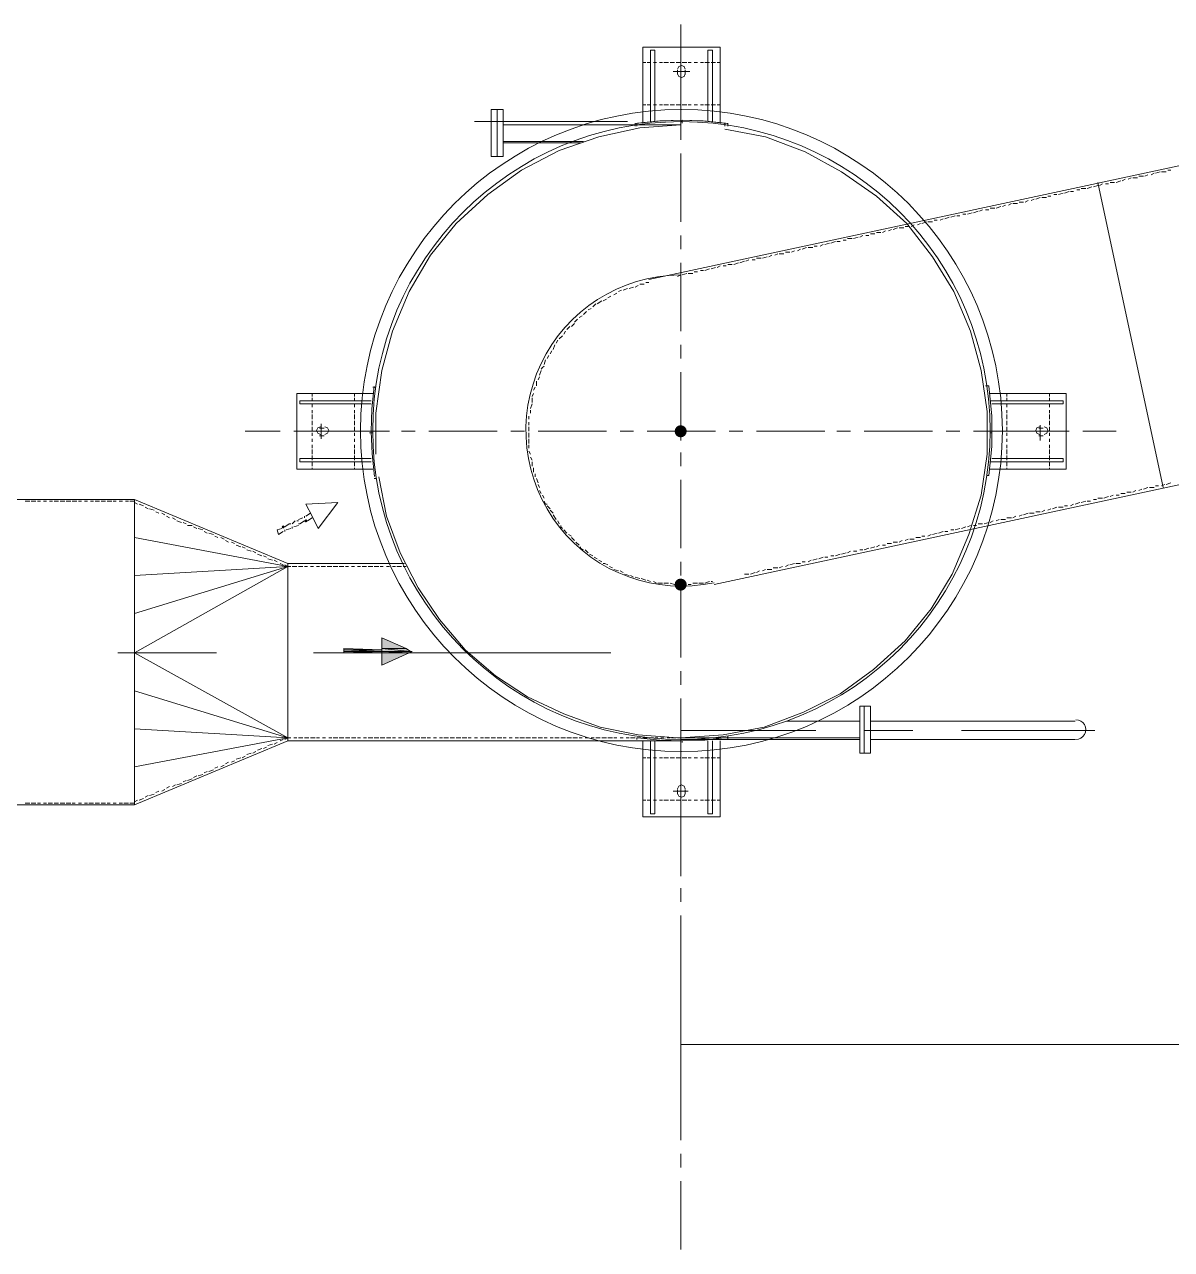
# Model space of a CAD drawing. Header units: millimetres. Extents: x 29 to 95071, y 20 to 67221.
# Drawn here: x 76318 to 80065, y 39513 to 43513 of the extents above; entities that cross this region are included whole.
import ezdxf

# ---------------------------------------------------------------- set-up
doc = ezdxf.new("R2010")
doc.units = ezdxf.units.MM

msp = doc.modelspace()

# ---------------------------------------------------------------- hatches: boundary and pattern name
h = msp.add_hatch(color=7)
edge = h.paths.add_edge_path()
edge.add_arc((78461.4, 42185.1), 19.8, 0, 360)
h = msp.add_hatch(color=7)
h.dxf.hatch_style = 2
h.paths.add_polyline_path([(77237.2, 41887.7), (77233.7, 41889.1), (77232.2, 41892.6), (77233.7, 41896.1), (77237.2, 41897.6), (77240.7, 41896.1), (77242.1, 41892.6), (77240.7, 41889.1)])
h = msp.add_hatch(color=7)
h.dxf.hatch_style = 2
h.paths.add_polyline_path([(77162.8, 41867.8), (77159.3, 41869.3), (77157.9, 41872.8), (77159.3, 41876.3), (77162.8, 41877.8), (77166.3, 41876.3), (77167.8, 41872.8), (77166.3, 41869.3)])
h = msp.add_hatch(color=7)
edge = h.paths.add_edge_path()
edge.add_arc((78461.4, 41684.5), 19.8, 0, 360)
h = msp.add_hatch(color=7)
h.dxf.hatch_style = 2
h.paths.add_polyline_path([(77485, 41511), (77564.3, 41476.3), (77485, 41476.3)])
h = msp.add_hatch(color=7)
h.dxf.hatch_style = 2
h.paths.add_polyline_path([(77361.1, 41476.3), (77485, 41471.3), (77361.1, 41471.3)])
h = msp.add_hatch(color=7)
h.paths.add_polyline_path([(77361.1, 41466.4), (77485, 41466.4)])
h.paths.add_polyline_path([(77485, 41466.4), (77361.1, 41466.4)])
h.paths.add_polyline_path([(77485, 41466.4), (77361.1, 41466.4), (77361.1, 41471.3)])
h = msp.add_hatch(color=7)
h.dxf.hatch_style = 2
h.paths.add_polyline_path([(77361.1, 41471.3), (77485, 41471.3), (77485, 41466.4)])
h = msp.add_hatch(color=7)
h.paths.add_polyline_path([(77485, 41461.4), (77361.1, 41461.4)])
h.paths.add_polyline_path([(77485, 41461.4), (77361.1, 41461.4), (77361.1, 41466.4)])
h = msp.add_hatch(color=7)
h.dxf.hatch_style = 2
h.paths.add_polyline_path([(77361.1, 41466.4), (77485, 41466.4), (77485, 41461.4)])
h = msp.add_hatch(color=7)
h.paths.add_polyline_path([(77564.3, 41476.3), (77485, 41476.3), (77579.2, 41466.4)])
h.paths.add_polyline_path([(77485, 41476.3), (77579.2, 41466.4), (77485, 41466.4)])
h = msp.add_hatch(color=7)
h.paths.add_polyline_path([(77485, 41466.4), (77489.9, 41466.4), (77579.2, 41466.4)])
h.paths.add_polyline_path([(77489.9, 41466.4), (77579.2, 41466.4), (77584.1, 41466.4)])
h = msp.add_hatch(color=7)
h.paths.add_polyline_path([(77584.1, 41466.4), (77485, 41466.4)])
h.paths.add_polyline_path([(77584.1, 41466.4), (77485, 41466.4), (77489.9, 41466.4)])
h = msp.add_hatch(color=7)
h.paths.add_polyline_path([(77485, 41466.4), (77485, 41461.4), (77574.2, 41461.4)])
h.paths.add_polyline_path([(77485, 41461.4), (77574.2, 41461.4), (77485, 41421.8)])
h = msp.add_hatch(color=7)
h.dxf.hatch_style = 2
h.paths.add_polyline_path([(77485, 41466.4), (77584.1, 41466.4), (77574.2, 41461.4)])

# ---------------------------------------------------------------- linework, layer by layer
at = {"color": 7, "lineweight": 0}
for points in [[(78461.4, 43225.9), (78461.4, 43513.4)], [(78461.4, 43166.5), (78461.4, 43449)], [(78461.4, 43166.5), (78461.4, 43449)], [(78337.5, 43191.2), (78337.5, 43439.1)], [(78337.5, 43191.2), (78337.5, 43439.1)], [(78337.5, 43439.1), (78590.3, 43439.1)], [(78590.3, 43439.1), (78337.5, 43439.1)], [(78362.3, 43196.2), (78362.3, 43429.2)], [(78362.3, 43196.2), (78362.3, 43429.2)], [(78377.2, 43196.2), (78377.2, 43429.2)], [(78377.2, 43196.2), (78377.2, 43429.2)], [(78550.6, 43196.2), (78550.6, 43429.2)], [(78550.6, 43196.2), (78550.6, 43429.2)], [(78550.6, 43429.2), (78565.5, 43429.2)], [(78550.6, 43429.2), (78565.5, 43429.2)], [(78565.5, 43196.2), (78565.5, 43429.2)], [(78565.5, 43196.2), (78565.5, 43429.2)], [(78590.3, 43191.2), (78590.3, 43439.1)], [(78590.3, 43191.2), (78590.3, 43439.1)], [(78337.5, 43389.5), (78347.4, 43389.5)], [(78352.4, 43389.5), (78362.3, 43389.5)], [(78372.2, 43389.5), (78382.1, 43389.5)], [(78392, 43389.5), (78402, 43389.5)], [(78406.9, 43389.5), (78421.8, 43389.5)], [(78426.7, 43389.5), (78441.6, 43389.5)], [(78436.6, 43359.8), (78486.2, 43359.8)], [(78491.2, 43359.8), (78441.6, 43359.8)], [(78446.6, 43389.5), (78461.4, 43389.5)], [(78476.3, 43367.2), (78472.7, 43376), (78463.9, 43379.6), (78455.1, 43376), (78451.5, 43367.2)], [(78476.3, 43367.2), (78472.7, 43376), (78463.9, 43379.6), (78455.1, 43376), (78451.5, 43367.2)], [(78451.5, 43349.9), (78451.5, 43364.7)], [(78451.5, 43349.9), (78451.5, 43364.7)], [(78466.4, 43389.5), (78481.3, 43389.5)], [(78476.3, 43349.9), (78476.3, 43364.7)], [(78476.3, 43349.9), (78476.3, 43364.7)], [(78486.2, 43389.5), (78496.1, 43389.5)], [(78506, 43389.5), (78516, 43389.5)], [(78525.9, 43389.5), (78535.8, 43389.5)], [(78540.7, 43389.5), (78555.6, 43389.5)], [(78560.6, 43389.5), (78575.4, 43389.5)], [(78580.4, 43389.5), (78590.3, 43389.5)], [(78451.5, 43352.3), (78455.1, 43343.6), (78463.9, 43339.9), (78472.7, 43343.6), (78476.3, 43352.3)], [(78451.5, 43352.3), (78455.1, 43343.6), (78463.9, 43339.9), (78472.7, 43343.6), (78476.3, 43352.3)], [(81291.6, 43310.2), (78357.3, 42680.7)], [(78337.5, 43250.7), (78347.4, 43250.7)], [(78352.4, 43250.7), (78362.3, 43250.7)], [(78372.2, 43250.7), (78382.1, 43250.7)], [(78392, 43250.7), (78402, 43250.7)], [(78406.9, 43250.7), (78421.8, 43250.7)], [(78426.7, 43250.7), (78441.6, 43250.7)], [(78446.6, 43250.7), (78461.4, 43250.7)], [(78466.4, 43250.7), (78481.3, 43250.7)], [(78486.2, 43250.7), (78496.1, 43250.7)], [(78506, 43250.7), (78516, 43250.7)], [(78525.9, 43250.7), (78535.8, 43250.7)], [(78540.7, 43250.7), (78555.6, 43250.7)], [(78560.6, 43250.7), (78575.4, 43250.7)], [(78580.4, 43250.7), (78590.3, 43250.7)], [(77881.5, 43235.9), (77861.7, 43235.9)], [(77881.5, 43235.9), (77881.5, 43082.2), (77861.7, 43082.2), (77861.7, 43235.9)], [(77861.7, 43235.9), (77861.7, 43082.2)], [(77881.5, 43235.9), (77861.7, 43235.9)], [(77881.5, 43235.9), (77881.5, 43082.2)], [(78607.7, 43190.9), (78534.5, 43198.7), (78460.9, 43201.2), (78387.4, 43198.3), (78314.2, 43190)], [(78613.6, 43190), (78540.4, 43198.3), (78466.9, 43201.2), (78393.3, 43198.7), (78320.1, 43190.9)], [(78461.4, 43191.2), (78461.4, 43201.2)], [(78461.4, 43191.2), (78461.4, 43201.2)], [(78466.4, 43191.2), (78466.4, 43201.2)], [(78466.4, 43191.2), (78466.4, 43201.2)], [(78461.4, 43186.3), (78327.6, 43176.4), (78193.8, 43146.6), (78064.9, 43102), (77941, 43037.6), (77831.9, 42958.3), (77727.9, 42864.1), (77643.6, 42760), (77574.2, 42641.1), (77519.7, 42512.2), (77485, 42383.3), (77465.2, 42244.5), (77465.2, 42110.7)], [(77787.3, 43196.2), (78288, 43196.2)], [(78461.4, 43186.3), (77881.5, 43186.3)], [(78461.4, 43186.3), (77881.5, 43186.3)], [(78312.7, 43181.3), (78312.7, 43191.2)], [(78317.7, 43181.3), (78317.7, 43191.2)], [(78461.4, 43136.7), (78461.4, 43181.3)], [(78461.4, 41183.8), (78600.2, 41193.8), (78734, 41218.5), (78862.9, 41268.1), (78981.9, 41327.6), (79090.9, 41406.9), (79195, 41501.1), (79279.3, 41605.1), (79348.7, 41719.1), (79403.2, 41848), (79442.8, 41976.9), (79462.7, 42110.7), (79462.7, 42249.5), (79442.8, 42383.3), (79408.1, 42512.2), (79353.6, 42641.1), (79284.2, 42755.1), (79200, 42864.1), (79100.8, 42953.3), (78986.8, 43032.6), (78867.9, 43097.1), (78739, 43146.6), (78605.2, 43171.4)], [(78605.2, 43181.3), (78605.2, 43191.2)], [(78615.1, 43181.3), (78615.1, 43191.2)], [(78144.2, 43131.8), (77881.5, 43131.8)], [(78144.2, 43131.8), (77881.5, 43131.8)], [(78134.3, 43126.8), (77881.5, 43126.8)], [(78134.3, 43126.8), (77881.5, 43126.8)], [(77881.5, 43082.2), (77861.7, 43082.2)], [(78461.4, 42869.1), (78461.4, 43092.1)], [(79898.8, 43002.9), (79884, 42997.9)], [(79913.7, 43007.9), (79903.8, 43002.9)], [(79933.5, 43012.8), (79923.6, 43007.9)], [(79953.3, 43012.8), (79938.5, 43012.8)], [(79973.2, 43017.8), (79958.3, 43017.8)], [(79988, 43022.7), (79978.1, 43017.8)], [(80007.9, 43027.7), (79998, 43022.7)], [(80027.7, 43032.6), (80012.8, 43027.7)], [(80047.5, 43032.6), (80032.7, 43032.6)], [(80062.4, 43037.6), (80052.5, 43037.6)], [(79710.5, 42963.2), (79695.6, 42958.3)], [(79730.3, 42968.2), (79715.4, 42963.2)], [(79745.2, 42968.2), (79735.3, 42968.2)], [(79765, 42973.2), (79755.1, 42973.2)], [(79784.8, 42978.1), (79770, 42978.1)], [(79804.7, 42983.1), (79789.8, 42978.1)], [(79824.5, 42988), (79809.6, 42983.1)], [(79824.5, 42997.9), (80037.6, 42001.7)], [(79839.3, 42993), (79829.4, 42988)], [(79859.2, 42993), (79849.3, 42993)], [(79879, 42997.9), (79864.1, 42997.9)], [(79522.1, 42923.6), (79512.2, 42918.6)], [(79542, 42928.5), (79532, 42923.6)], [(79561.8, 42928.5), (79546.9, 42928.5)], [(79581.6, 42933.5), (79566.7, 42933.5)], [(79596.5, 42938.5), (79586.6, 42933.5)], [(79616.3, 42943.4), (79606.4, 42938.5)], [(79636.1, 42948.4), (79621.3, 42943.4)], [(79656, 42948.4), (79641.1, 42948.4)], [(79670.8, 42953.3), (79660.9, 42953.3)], [(79690.7, 42958.3), (79680.7, 42958.3)], [(79338.7, 42883.9), (79323.9, 42879)], [(79358.6, 42888.9), (79343.7, 42883.9)], [(79373.4, 42888.9), (79363.5, 42888.9)], [(79393.3, 42893.9), (79383.3, 42893.9)], [(79413.1, 42898.8), (79398.2, 42893.9)], [(79432.9, 42903.8), (79418, 42898.8)], [(79447.8, 42908.7), (79437.9, 42903.8)], [(79467.6, 42908.7), (79457.7, 42908.7)], [(79487.4, 42913.7), (79472.6, 42913.7)], [(79507.3, 42918.6), (79492.4, 42913.7)], [(79130.6, 42839.3), (79120.6, 42834.4)], [(79150.4, 42844.3), (79140.5, 42839.3)], [(79170.2, 42849.2), (79155.3, 42844.3)], [(79190, 42849.2), (79175.2, 42849.2)], [(79204.9, 42854.2), (79195, 42854.2)], [(79224.7, 42859.2), (79214.8, 42854.2)], [(79244.6, 42864.1), (79234.6, 42859.2)], [(79264.4, 42869.1), (79249.5, 42864.1)], [(79284.2, 42869.1), (79269.3, 42869.1)], [(79299.1, 42874), (79289.2, 42874)], [(79318.9, 42879), (79309, 42874)], [(78461.4, 42779.8), (78461.4, 42824.5)], [(78947.2, 42799.7), (78932.3, 42794.7)], [(78967, 42804.6), (78952.1, 42799.7)], [(78981.9, 42804.6), (78972, 42804.6)], [(79001.7, 42809.6), (78991.8, 42809.6)], [(79021.5, 42814.5), (79006.6, 42814.5)], [(79041.3, 42819.5), (79026.5, 42814.5)], [(79056.2, 42824.5), (79046.3, 42819.5)], [(79076, 42824.5), (79066.1, 42824.5)], [(79095.9, 42829.4), (79081, 42829.4)], [(79115.7, 42834.4), (79100.8, 42834.4)], [(78758.8, 42760), (78748.9, 42755.1)], [(78778.6, 42765), (78768.7, 42760)], [(78798.5, 42765), (78783.6, 42765)], [(78818.3, 42769.9), (78803.4, 42769.9)], [(78833.2, 42774.9), (78823.3, 42769.9)], [(78853, 42779.8), (78843.1, 42774.9)], [(78872.8, 42784.8), (78858, 42779.8)], [(78892.6, 42784.8), (78877.8, 42784.8)], [(78907.5, 42789.8), (78897.6, 42789.8)], [(78927.3, 42794.7), (78917.4, 42789.8)], [(78461.4, 42512.2), (78461.4, 42735.2)], [(78575.4, 42720.4), (78560.6, 42715.4)], [(78590.3, 42725.3), (78580.4, 42720.4)], [(78610.1, 42725.3), (78600.2, 42725.3)], [(78630, 42730.3), (78615.1, 42730.3)], [(78649.8, 42735.2), (78634.9, 42730.3)], [(78669.6, 42740.2), (78654.7, 42735.2)], [(78684.5, 42745.2), (78674.6, 42740.2)], [(78704.3, 42745.2), (78694.4, 42745.2)], [(78724.1, 42750.1), (78709.3, 42750.1)], [(78744, 42755.1), (78729.1, 42750.1)], [(78457.4, 42695.5), (78421.3, 42693.8), (78385.8, 42689.6), (78350.9, 42682.9), (78316.8, 42673.8), (78283.5, 42662.5), (78251.2, 42648.9), (78220, 42633.2), (78190, 42615.4), (78161.2, 42595.6), (78133.9, 42573.8), (78108, 42550.1), (78083.8, 42524.7), (78061.3, 42497.5), (78040.7, 42468.6), (78021.9, 42438.1), (78005.3, 42406.1), (77990.9, 42372.9), (77979, 42339.2), (77969.6, 42305), (77962.6, 42270.3), (77958.1, 42235.5), (77956, 42200.5), (77956.3, 42165.6), (77959, 42130.7), (77964.1, 42096.2), (77971.6, 42062), (77981.4, 42028.4), (77993.6, 41995.4), (78008, 41963.2), (78024.8, 41931.9), (78043.9, 41901.7), (78065.3, 41872.6), (78088.6, 41845.1), (78113.7, 41819.5), (78140.2, 41795.9), (78168.2, 41774.4), (78197.5, 41754.9), (78227.9, 41737.6), (78259.4, 41722.5), (78291.9, 41709.5), (78325.1, 41698.8), (78359.1, 41690.4), (78393.6, 41684.4), (78428.5, 41680.7), (78463.8, 41679.5), (78499.3, 41680.7), (78534.9, 41684.5), (78570.4, 41690.8)], [(78461.4, 42695.6), (78451.5, 42690.6)], [(78481.3, 42700.5), (78466.4, 42695.6)], [(78501.1, 42700.5), (78486.2, 42700.5)], [(78516, 42705.5), (78506, 42705.5)], [(78535.8, 42710.5), (78525.9, 42710.5)], [(78555.6, 42715.4), (78540.7, 42710.5)], [(78268.1, 42646), (78258.2, 42641.1)], [(78288, 42651), (78273.1, 42646)], [(78307.8, 42655.9), (78292.9, 42651)], [(78322.6, 42660.9), (78312.7, 42655.9)], [(78342.5, 42665.8), (78327.6, 42665.8)], [(78357.3, 42670.8), (78347.4, 42670.8)], [(78183.9, 42601.4), (78173.9, 42591.5)], [(78203.7, 42611.3), (78188.8, 42601.4)], [(78218.6, 42616.3), (78208.6, 42611.3)], [(78233.4, 42626.2), (78223.5, 42621.2)], [(78253.3, 42636.1), (78243.3, 42631.2)], [(78139.3, 42561.8), (78129.3, 42556.8)], [(78154.1, 42576.6), (78144.2, 42566.7)], [(78169, 42586.5), (78159.1, 42581.6)], [(78099.6, 42527.1), (78089.7, 42517.2)], [(78114.5, 42537), (78104.6, 42527.1)], [(78124.4, 42551.8), (78114.5, 42541.9)], [(78059.9, 42482.5), (78055, 42472.5)], [(78074.8, 42497.3), (78064.9, 42487.4)], [(78084.7, 42512.2), (78079.8, 42502.3)], [(78040.1, 42447.8), (78035.2, 42437.8)], [(78050, 42467.6), (78045.1, 42452.7)], [(78461.4, 42423), (78461.4, 42467.6)], [(78020.3, 42418), (78015.3, 42403.2)], [(78030.2, 42432.9), (78025.3, 42423)], [(78000.5, 42363.5), (77995.5, 42353.6)], [(78005.4, 42383.3), (78000.5, 42368.5)], [(78015.3, 42398.2), (78010.4, 42393.2), (78005.4, 42388.3)], [(78461.4, 42155.3), (78461.4, 42378.4)], [(77460.6, 42331.4), (77452.8, 42258.1), (77450.3, 42184.6), (77453.2, 42111.1), (77461.4, 42037.9)], [(77465.2, 42328.8), (77455.3, 42328.8)], [(77985.6, 42328.8), (77980.6, 42318.9)], [(77990.6, 42348.6), (77990.6, 42333.8)], [(79457.7, 42333.8), (79467.6, 42333.8)], [(79467.6, 42041.3), (79477.5, 42135.5), (79477.5, 42234.6), (79467.6, 42333.8)], [(77207.4, 42061.2), (77207.4, 42309)], [(77455.3, 42309), (77207.4, 42309)], [(77217.3, 42274.3), (77217.3, 42284.2)], [(77450.3, 42284.2), (77217.3, 42284.2)], [(77257, 42309), (77257, 42299.1)], [(77257, 42294.1), (77257, 42284.2)], [(77395.8, 42309), (77395.8, 42299.1)], [(77395.8, 42294.1), (77395.8, 42284.2)], [(77980.6, 42309), (77975.7, 42299.1)], [(77975.7, 42294.1), (77975.7, 42279.2)], [(81504.7, 42313.9), (78570.5, 41684.5)], [(79472.6, 42309), (79720.4, 42309)], [(79472.6, 42284.2), (79710.5, 42284.2)], [(79527.1, 42309), (79527.1, 42299.1)], [(79527.1, 42294.1), (79527.1, 42284.2)], [(79665.9, 42309), (79665.9, 42299.1)], [(79665.9, 42294.1), (79665.9, 42284.2)], [(79710.5, 42274.3), (79710.5, 42284.2)], [(79720.4, 42309), (79720.4, 42061.2)], [(77450.3, 42274.3), (77217.3, 42274.3)], [(77257, 42274.3), (77257, 42264.4)], [(77257, 42254.5), (77257, 42244.5)], [(77257, 42239.6), (77257, 42224.7)], [(77395.8, 42274.3), (77395.8, 42264.4)], [(77395.8, 42254.5), (77395.8, 42244.5)], [(77395.8, 42239.6), (77395.8, 42224.7)], [(77975.7, 42274.3), (77970.7, 42259.4)], [(77970.7, 42254.5), (77970.7, 42244.5)], [(79477.5, 42274.3), (79710.5, 42274.3)], [(79527.1, 42274.3), (79527.1, 42264.4)], [(79527.1, 42254.5), (79527.1, 42244.5)], [(79527.1, 42239.6), (79527.1, 42224.7)], [(79665.9, 42274.3), (79665.9, 42264.4)], [(79665.9, 42254.5), (79665.9, 42244.5)], [(79665.9, 42239.6), (79665.9, 42224.7)], [(77257, 42219.8), (77257, 42204.9)], [(77257, 42199.9), (77257, 42185.1)], [(77284.3, 42199.9), (77275.5, 42196.3), (77271.9, 42187.5), (77275.5, 42178.8), (77284.3, 42175.2)], [(77286.7, 42209.8), (77286.7, 42160.3)], [(77299.1, 42175.2), (77307.9, 42178.8), (77311.5, 42187.5), (77307.9, 42196.3), (77299.1, 42199.9)], [(77395.8, 42219.8), (77395.8, 42204.9)], [(77395.8, 42199.9), (77395.8, 42185.1)], [(77965.8, 42234.6), (77965.8, 42224.7)], [(77965.8, 42214.8), (77965.8, 42204.9)], [(77965.8, 42199.9), (77965.8, 42185.1)], [(79527.1, 42219.8), (79527.1, 42204.9)], [(79527.1, 42199.9), (79527.1, 42185.1)], [(79633.7, 42199.9), (79624.9, 42196.3), (79621.3, 42187.5), (79624.9, 42178.8), (79633.7, 42175.2)], [(79636.1, 42155.3), (79636.1, 42204.9)], [(79648.5, 42175.2), (79657.3, 42178.8), (79660.9, 42187.5), (79657.3, 42196.3), (79648.5, 42199.9)], [(79665.9, 42219.8), (79665.9, 42204.9)], [(79665.9, 42199.9), (79665.9, 42185.1)], [(77038.9, 42185.1), (77152.9, 42185.1)], [(77197.5, 42185.1), (77242.1, 42185.1)], [(77480, 42185.1), (77197.5, 42185.1)], [(77257, 42180.1), (77257, 42170.2)], [(77257, 42160.3), (77257, 42150.4)], [(77296.6, 42195), (77281.8, 42195)], [(77296.6, 42170.2), (77281.8, 42170.2)], [(77286.7, 42185.1), (77509.8, 42185.1)], [(77395.8, 42180.1), (77395.8, 42170.2)], [(77395.8, 42160.3), (77395.8, 42150.4)], [(77455.3, 42185.1), (77445.3, 42185.1)], [(77455.3, 42180.1), (77445.3, 42180.1)], [(77549.4, 42185.1), (77594, 42185.1)], [(77638.6, 42185.1), (77861.7, 42185.1)], [(77906.3, 42185.1), (77950.9, 42185.1)], [(77965.8, 42180.1), (77965.8, 42165.2)], [(77965.8, 42160.3), (77965.8, 42145.4)], [(77995.5, 42185.1), (78218.6, 42185.1)], [(78263.2, 42185.1), (78307.8, 42185.1)], [(78352.4, 42185.1), (78575.4, 42185.1)], [(78620, 42185.1), (78664.6, 42185.1)], [(78709.3, 42185.1), (78932.3, 42185.1)], [(78972, 42185.1), (79016.6, 42185.1)], [(79061.2, 42185.1), (79284.2, 42185.1)], [(79328.8, 42185.1), (79373.4, 42185.1)], [(79418, 42185.1), (79641.1, 42185.1)], [(79447.8, 42185.1), (79725.3, 42185.1)], [(79472.6, 42185.1), (79477.5, 42185.1)], [(79472.6, 42180.1), (79477.5, 42180.1)], [(79527.1, 42180.1), (79527.1, 42170.2)], [(79527.1, 42160.3), (79527.1, 42150.4)], [(79631.2, 42195), (79646, 42195)], [(79631.2, 42170.2), (79646, 42170.2)], [(79665.9, 42180.1), (79665.9, 42170.2)], [(79665.9, 42160.3), (79665.9, 42150.4)], [(79685.7, 42185.1), (79730.3, 42185.1)], [(79774.9, 42185.1), (79884, 42185.1)], [(77257, 42140.5), (77257, 42130.5)], [(77257, 42125.6), (77257, 42110.7)], [(77395.8, 42140.5), (77395.8, 42130.5)], [(77395.8, 42125.6), (77395.8, 42110.7)], [(77965.8, 42140.5), (77965.8, 42130.5)], [(77965.8, 42120.6), (77970.7, 42110.7)], [(79527.1, 42140.5), (79527.1, 42130.5)], [(79527.1, 42125.6), (79527.1, 42110.7)], [(79665.9, 42140.5), (79665.9, 42130.5)], [(79665.9, 42125.6), (79665.9, 42110.7)], [(77217.3, 42095.8), (77217.3, 42085.9)], [(77450.3, 42095.8), (77217.3, 42095.8)], [(77217.3, 42085.9), (77217.3, 42095.8), (77217.3, 42085.9), (77217.3, 42095.8)], [(77450.3, 42085.9), (77217.3, 42085.9)], [(77257, 42105.8), (77257, 42090.9)], [(77257, 42085.9), (77257, 42071.1)], [(77395.8, 42105.8), (77395.8, 42090.9)], [(77395.8, 42085.9), (77395.8, 42071.1)], [(77970.7, 42100.8), (77975.7, 42090.9)], [(77975.7, 42085.9), (77975.7, 42071.1)], [(78461.4, 42071.1), (78461.4, 42115.7)], [(79472.6, 42085.9), (79710.5, 42085.9)], [(79477.5, 42095.8), (79710.5, 42095.8)], [(79527.1, 42105.8), (79527.1, 42090.9)], [(79527.1, 42085.9), (79527.1, 42071.1)], [(79665.9, 42105.8), (79665.9, 42090.9)], [(79665.9, 42085.9), (79665.9, 42071.1)], [(79710.5, 42095.8), (79710.5, 42085.9)], [(77455.3, 42061.2), (77207.4, 42061.2)], [(77257, 42066.1), (77257, 42061.2)], [(77395.8, 42066.1), (77395.8, 42061.2)], [(77980.6, 42066.1), (77980.6, 42051.2)], [(77985.6, 42046.3), (77985.6, 42036.4)], [(79462.7, 42041.3), (79467.6, 42041.3)], [(79472.6, 42061.2), (79720.4, 42061.2)], [(79527.1, 42066.1), (79527.1, 42061.2)], [(79665.9, 42066.1), (79665.9, 42061.2)], [(77465.2, 42031.4), (77460.2, 42031.4)], [(77475.1, 42036.4), (77499.9, 41907.5), (77544.5, 41788.5), (77603.9, 41674.5), (77673.3, 41570.5), (77757.6, 41471.3), (77856.7, 41387.1), (77960.8, 41317.7), (78079.8, 41263.1), (78198.7, 41218.5), (78322.6, 41193.8), (78451.5, 41183.8)], [(77990.6, 42031.4), (77995.5, 42016.5)], [(77995.5, 42011.6), (78000.5, 42001.7)], [(78461.4, 41803.4), (78461.4, 42026.5)], [(79988, 42001.7), (79973.2, 41996.7)], [(80007.9, 42001.7), (79993, 42001.7)], [(80022.7, 42006.6), (80012.8, 42006.6)], [(80042.6, 42011.6), (80032.7, 42006.6)], [(80062.4, 42016.5), (80047.5, 42011.6)], [(76677.1, 41962), (70540.9, 41962)], [(76677.1, 41962), (70540.9, 41962)], [(77177.7, 41753.8), (77177.7, 41173.9), (76677.1, 40965.8), (76677.1, 41962)], [(77177.7, 41753.8), (76677.1, 41962)], [(78000.5, 41991.8), (78005.4, 41981.8)], [(78010.4, 41976.9), (78015.3, 41967)], [(79819.5, 41962), (79809.6, 41962)], [(79839.3, 41967), (79824.5, 41967)], [(79859.2, 41971.9), (79844.3, 41967)], [(79874, 41976.9), (79864.1, 41971.9)], [(79893.9, 41976.9), (79884, 41976.9)], [(79913.7, 41981.8), (79898.8, 41981.8)], [(79933.5, 41986.8), (79918.7, 41986.8)], [(79948.4, 41991.8), (79938.5, 41986.8)], [(79968.2, 41996.7), (79958.3, 41991.8)], [(76335.1, 41957.1), (76320.2, 41957.1)], [(76354.9, 41957.1), (76340, 41957.1)], [(76369.8, 41957.1), (76359.9, 41957.1)], [(76389.6, 41957.1), (76379.7, 41957.1)], [(76409.4, 41957.1), (76399.5, 41957.1)], [(76429.2, 41957.1), (76414.4, 41957.1)], [(76449.1, 41957.1), (76434.2, 41957.1)], [(76468.9, 41957.1), (76454, 41957.1)], [(76488.7, 41957.1), (76473.9, 41957.1)], [(76503.6, 41957.1), (76493.7, 41957.1)], [(76523.4, 41957.1), (76513.5, 41957.1)], [(76543.2, 41957.1), (76533.3, 41957.1)], [(76563.1, 41957.1), (76548.2, 41957.1)], [(76582.9, 41957.1), (76568, 41957.1)], [(76602.7, 41957.1), (76587.9, 41957.1)], [(76617.6, 41957.1), (76607.7, 41957.1)], [(76637.4, 41957.1), (76627.5, 41957.1)], [(76657.2, 41957.1), (76647.3, 41957.1)], [(76677.1, 41957.1), (76662.2, 41957.1)], [(76687, 41947.2), (76677.1, 41952.1)], [(76706.8, 41942.2), (76691.9, 41947.2)], [(76721.7, 41932.3), (76711.8, 41937.2)], [(76741.5, 41927.3), (76726.6, 41932.3)], [(76756.4, 41917.4), (76746.5, 41922.4)], [(78015.3, 41957.1), (78020.3, 41947.2), (78025.3, 41947.2)], [(78025.3, 41942.2), (78035.2, 41932.3)], [(78035.2, 41927.3), (78045.1, 41917.4)], [(79636.1, 41922.4), (79621.3, 41922.4)], [(79651, 41927.3), (79641.1, 41922.4)], [(79670.8, 41932.3), (79660.9, 41927.3)], [(79690.7, 41937.2), (79675.8, 41932.3)], [(79710.5, 41937.2), (79695.6, 41937.2)], [(79725.3, 41942.2), (79715.4, 41942.2)], [(79745.2, 41947.2), (79735.3, 41942.2)], [(79765, 41952.1), (79750.1, 41947.2)], [(79784.8, 41957.1), (79770, 41952.1)], [(79799.7, 41957.1), (79789.8, 41957.1)], [(76776.2, 41912.5), (76766.3, 41917.4)], [(76791.1, 41902.5), (76781.2, 41907.5)], [(76810.9, 41897.6), (76801, 41902.5)], [(76830.7, 41887.7), (76815.9, 41892.6)], [(76845.6, 41882.7), (76835.7, 41887.7)], [(77187.6, 41882.7), (77182.6, 41882.7), (77167.8, 41872.8)], [(77202.5, 41892.6), (77192.6, 41882.7)], [(77212.4, 41892.6), (77207.4, 41892.6)], [(77227.2, 41902.5), (77212.4, 41897.6)], [(77232.2, 41892.6), (77217.3, 41882.7), (77212.4, 41882.7)], [(77232.2, 41907.5), (77232.2, 41902.5)], [(77252, 41917.4), (77237.2, 41907.5)], [(77257, 41902.5), (77242.1, 41892.6)], [(78045.1, 41912.5), (78055, 41897.6)], [(78059.9, 41892.6), (78064.9, 41882.7)], [(79447.8, 41882.7), (79432.9, 41882.7)], [(79467.6, 41887.7), (79452.7, 41882.7)], [(79482.5, 41892.6), (79472.6, 41887.7)], [(79502.3, 41897.6), (79492.4, 41892.6)], [(79522.1, 41897.6), (79507.3, 41897.6)], [(79542, 41902.5), (79527.1, 41902.5)], [(79556.8, 41907.5), (79546.9, 41902.5)], [(79576.7, 41912.5), (79566.7, 41907.5)], [(79596.5, 41917.4), (79581.6, 41912.5)], [(79616.3, 41917.4), (79601.4, 41917.4)], [(76865.4, 41877.8), (76850.6, 41877.8)], [(76880.3, 41867.8), (76870.4, 41872.8)], [(76900.1, 41862.9), (76885.2, 41867.8)], [(76915, 41853), (76905.1, 41857.9)], [(76934.8, 41848), (76919.9, 41853)], [(76949.7, 41838.1), (76939.8, 41843.1)], [(77157.9, 41867.8), (77143, 41862.9)], [(77143, 41862.9), (77147.9, 41848)], [(77162.8, 41857.9), (77147.9, 41848)], [(77167.8, 41862.9), (77167.8, 41857.9)], [(77187.6, 41867.8), (77172.7, 41862.9)], [(77192.6, 41872.8), (77192.6, 41867.8)], [(77212.4, 41877.8), (77197.5, 41872.8)], [(78069.9, 41877.8), (78069.9, 41872.8), (78074.8, 41867.8)], [(78079.8, 41862.9), (78089.7, 41853)], [(78094.6, 41848), (78104.6, 41843.1)], [(79259.4, 41843.1), (79249.5, 41843.1)], [(79279.3, 41848), (79269.3, 41843.1)], [(79299.1, 41853), (79284.2, 41848)], [(79318.9, 41857.9), (79304, 41853)], [(79333.8, 41857.9), (79323.9, 41857.9)], [(79353.6, 41862.9), (79343.7, 41862.9)], [(79373.4, 41867.8), (79358.6, 41862.9)], [(79393.3, 41872.8), (79378.4, 41867.8)], [(79408.1, 41877.8), (79398.2, 41872.8)], [(79428, 41877.8), (79418, 41877.8)], [(76677.1, 41714.2), (77177.7, 41743.9), (76677.1, 41838.1)], [(76969.5, 41833.1), (76959.6, 41838.1)], [(76984.4, 41823.2), (76974.5, 41828.2)], [(77004.2, 41818.3), (76994.3, 41823.2)], [(77024, 41808.4), (77009.2, 41813.3)], [(77038.9, 41803.4), (77029, 41808.4)], [(78104.6, 41838.1), (78114.5, 41828.2)], [(78119.4, 41823.2), (78129.3, 41813.3)], [(78134.3, 41808.4), (78134.3, 41803.4), (78144.2, 41798.5)], [(79076, 41803.4), (79061.2, 41798.5)], [(79095.9, 41808.4), (79081, 41803.4)], [(79110.7, 41813.3), (79100.8, 41808.4)], [(79130.6, 41813.3), (79120.6, 41813.3)], [(79150.4, 41818.3), (79135.5, 41818.3)], [(79170.2, 41823.2), (79155.3, 41823.2)], [(79185.1, 41828.2), (79175.2, 41823.2)], [(79204.9, 41833.1), (79195, 41828.2)], [(79224.7, 41833.1), (79209.9, 41833.1)], [(79244.6, 41838.1), (79229.7, 41838.1)], [(77058.7, 41793.5), (77043.9, 41798.5)], [(77073.6, 41788.5), (77063.7, 41793.5)], [(77093.4, 41778.6), (77078.6, 41783.6)], [(77108.3, 41773.7), (77098.4, 41778.6)], [(77128.1, 41763.8), (77113.2, 41768.7)], [(77143, 41758.8), (77133.1, 41763.8)], [(78149.2, 41798.5), (78159.1, 41788.5)], [(78164, 41783.6), (78173.9, 41778.6)], [(78178.9, 41773.7), (78188.8, 41768.7)], [(78193.8, 41763.8), (78203.7, 41758.8)], [(78887.7, 41763.8), (78877.8, 41758.8)], [(78907.5, 41768.7), (78892.6, 41763.8)], [(78927.3, 41773.7), (78912.5, 41768.7)], [(78942.2, 41773.7), (78932.3, 41773.7)], [(78962, 41778.6), (78952.1, 41778.6)], [(78981.9, 41783.6), (78967, 41778.6)], [(79001.7, 41788.5), (78986.8, 41783.6)], [(79016.6, 41793.5), (79006.6, 41788.5)], [(79036.4, 41793.5), (79026.5, 41793.5)], [(79056.2, 41798.5), (79046.3, 41798.5)], [(76677.1, 41461.4), (77177.7, 41743.9), (76677.1, 41590.3)], [(77162.8, 41748.9), (77152.9, 41753.8)], [(77177.7, 41743.9), (77167.8, 41748.9)], [(77559.3, 41753.8), (77177.7, 41753.8)], [(77187.6, 41743.9), (77177.7, 41743.9)], [(77207.4, 41743.9), (77192.6, 41743.9)], [(77227.2, 41743.9), (77212.4, 41743.9)], [(77242.1, 41743.9), (77232.2, 41743.9)], [(77261.9, 41743.9), (77252, 41743.9)], [(77281.8, 41743.9), (77271.9, 41743.9)], [(77301.6, 41743.9), (77286.7, 41743.9)], [(77321.4, 41743.9), (77306.6, 41743.9)], [(77341.3, 41743.9), (77326.4, 41743.9)], [(77361.1, 41743.9), (77346.2, 41743.9)], [(77375.9, 41743.9), (77366, 41743.9)], [(77395.8, 41743.9), (77385.9, 41743.9)], [(77415.6, 41743.9), (77405.7, 41743.9)], [(77435.4, 41743.9), (77420.6, 41743.9)], [(77455.3, 41743.9), (77440.4, 41743.9)], [(77475.1, 41743.9), (77460.2, 41743.9)], [(77489.9, 41743.9), (77480, 41743.9)], [(77509.8, 41743.9), (77499.9, 41743.9)], [(77529.6, 41743.9), (77519.7, 41743.9)], [(77549.4, 41743.9), (77534.6, 41743.9)], [(77564.3, 41743.9), (77554.4, 41743.9)], [(78208.6, 41753.8), (78213.6, 41753.8), (78223.5, 41748.9)], [(78228.5, 41743.9), (78238.4, 41739)], [(78243.3, 41734), (78258.2, 41729.1)], [(78263.2, 41729.1), (78273.1, 41724.1)], [(78461.4, 41714.2), (78461.4, 41758.8)], [(78704.3, 41724.1), (78689.4, 41719.1)], [(78719.2, 41729.1), (78709.3, 41724.1)], [(78739, 41734), (78729.1, 41729.1)], [(78758.8, 41734), (78744, 41734)], [(78778.6, 41739), (78763.8, 41739)], [(78793.5, 41743.9), (78783.6, 41739)], [(78813.3, 41748.9), (78803.4, 41743.9)], [(78833.2, 41753.8), (78818.3, 41748.9)], [(78853, 41753.8), (78838.1, 41753.8)], [(78867.9, 41758.8), (78858, 41758.8)], [(78278, 41719.1), (78292.9, 41714.2)], [(78297.9, 41714.2), (78307.8, 41709.2)], [(78312.7, 41709.2), (78327.6, 41704.3)], [(78332.6, 41704.3), (78347.4, 41699.3)], [(78352.4, 41699.3), (78362.3, 41694.4)], [(78372.2, 41694.4), (78382.1, 41689.4)], [(78387.1, 41689.4), (78402, 41689.4)], [(78406.9, 41689.4), (78421.8, 41689.4)], [(78426.7, 41689.4), (78441.6, 41684.5)], [(78446.6, 41684.5), (78456.5, 41684.5)], [(78466.4, 41684.5), (78476.3, 41684.5)], [(78486.2, 41684.5), (78496.1, 41684.5)], [(78501.1, 41689.4), (78516, 41689.4)], [(78520.9, 41689.4), (78535.8, 41689.4)], [(78540.7, 41689.4), (78555.6, 41694.4)], [(78560.6, 41694.4), (78565.5, 41694.4)], [(78684.5, 41719.1), (78669.6, 41719.1)], [(78461.4, 41446.5), (78461.4, 41669.6)], [(76944.7, 41461.4), (76622.6, 41461.4)], [(77177.7, 41183.8), (76677.1, 41461.4)], [(78233.4, 41461.4), (77261.9, 41461.4)], [(77485, 41471.3), (77361.1, 41476.3)], [(78461.4, 41357.3), (78461.4, 41401.9)], [(76677.1, 41337.5), (77177.7, 41183.8), (76677.1, 41213.6)], [(78461.4, 41089.7), (78461.4, 41312.7)], [(79046.3, 41287.9), (79061.2, 41287.9)], [(79046.3, 41287.9), (79046.3, 41134.3), (79061.2, 41134.3), (79061.2, 41287.9)], [(79061.2, 41287.9), (79081, 41287.9), (79081, 41134.3), (79061.2, 41134.3)], [(79752.4, 41178.9), (79760.8, 41180), (79768.6, 41183.1), (79775.3, 41188.2), (79780.5, 41194.9), (79783.7, 41202.8), (79784.8, 41211.1), (79783.7, 41219.4), (79780.5, 41227.3), (79775.3, 41234), (79768.6, 41239.1), (79760.9, 41242.2), (79752.4, 41243.3)], [(78461.4, 41208.6), (78902.6, 41208.6)], [(78818.3, 41238.4), (79046.3, 41238.4), (78808.4, 41238.4)], [(79061.2, 41208.6), (79219.8, 41208.6)], [(79750.1, 41238.4), (79081, 41238.4)], [(79378.4, 41208.6), (79814.6, 41208.6)], [(77177.7, 41183.8), (76677.1, 41089.7)], [(77128.1, 41164), (77113.2, 41159.1)], [(77143, 41169), (77133.1, 41164)], [(77162.8, 41178.9), (77152.9, 41173.9)], [(77177.7, 41183.8), (77167.8, 41178.9)], [(77187.6, 41183.8), (77177.7, 41183.8)], [(78461.4, 41173.9), (77177.7, 41173.9)], [(77207.4, 41183.8), (77197.5, 41183.8)], [(77227.2, 41183.8), (77212.4, 41183.8)], [(77247.1, 41183.8), (77232.2, 41183.8)], [(77266.9, 41183.8), (77252, 41183.8)], [(77281.8, 41183.8), (77271.9, 41183.8)], [(77301.6, 41183.8), (77291.7, 41183.8)], [(77321.4, 41183.8), (77311.5, 41183.8)], [(77341.3, 41183.8), (77326.4, 41183.8)], [(77361.1, 41183.8), (77346.2, 41183.8)], [(77380.9, 41183.8), (77366, 41183.8)], [(77400.7, 41183.8), (77385.9, 41183.8)], [(77415.6, 41183.8), (77405.7, 41183.8)], [(77435.4, 41183.8), (77425.5, 41183.8)], [(77455.3, 41183.8), (77440.4, 41183.8)], [(77475.1, 41183.8), (77460.2, 41183.8)], [(77494.9, 41183.8), (77480, 41183.8)], [(77514.7, 41183.8), (77499.9, 41183.8)], [(77529.6, 41183.8), (77519.7, 41183.8)], [(77549.4, 41183.8), (77539.5, 41183.8)], [(77569.3, 41183.8), (77559.3, 41183.8)], [(77589.1, 41183.8), (77574.2, 41183.8)], [(77608.9, 41183.8), (77594, 41183.8)], [(77628.7, 41183.8), (77613.9, 41183.8)], [(77643.6, 41183.8), (77633.7, 41183.8)], [(77663.4, 41183.8), (77653.5, 41183.8)], [(77683.3, 41183.8), (77673.3, 41183.8)], [(77703.1, 41183.8), (77688.2, 41183.8)], [(77722.9, 41183.8), (77708, 41183.8)], [(77742.7, 41183.8), (77727.9, 41183.8)], [(77762.6, 41183.8), (77747.7, 41183.8)], [(77777.4, 41183.8), (77767.5, 41183.8)], [(77797.3, 41183.8), (77787.3, 41183.8)], [(77817.1, 41183.8), (77807.2, 41183.8)], [(77836.9, 41183.8), (77822, 41183.8)], [(77856.7, 41183.8), (77841.9, 41183.8)], [(77876.6, 41183.8), (77861.7, 41183.8)], [(77891.4, 41183.8), (77881.5, 41183.8)], [(77911.3, 41183.8), (77901.3, 41183.8)], [(77931.1, 41183.8), (77921.2, 41183.8)], [(77950.9, 41183.8), (77936, 41183.8)], [(77970.7, 41183.8), (77955.9, 41183.8)], [(77990.6, 41183.8), (77975.7, 41183.8)], [(78010.4, 41183.8), (77995.5, 41183.8)], [(78025.3, 41183.8), (78015.3, 41183.8)], [(78045.1, 41183.8), (78035.2, 41183.8)], [(78064.9, 41183.8), (78050, 41183.8)], [(78084.7, 41183.8), (78069.9, 41183.8)], [(78104.6, 41183.8), (78089.7, 41183.8)], [(78124.4, 41183.8), (78109.5, 41183.8)], [(78139.3, 41183.8), (78129.3, 41183.8)], [(78159.1, 41183.8), (78149.2, 41183.8)], [(78178.9, 41183.8), (78169, 41183.8)], [(78198.7, 41183.8), (78183.9, 41183.8)], [(78218.6, 41183.8), (78203.7, 41183.8)], [(78238.4, 41183.8), (78223.5, 41183.8)], [(78253.3, 41183.8), (78243.3, 41183.8)], [(78273.1, 41183.8), (78263.2, 41183.8)], [(78292.9, 41183.8), (78283, 41183.8)], [(78312.7, 41183.8), (78297.9, 41183.8)], [(78317.7, 41183.8), (78317.7, 41178.9)], [(78332.6, 41183.8), (78317.7, 41183.8)], [(78320.1, 41184.2), (78393.3, 41176.4), (78466.9, 41173.9), (78540.4, 41176.8), (78613.6, 41185)], [(78352.4, 41183.8), (78337.5, 41183.8)], [(78337.5, 41173.9), (78337.5, 40926.1)], [(78372.2, 41183.8), (78357.3, 41183.8)], [(78362.3, 41173.9), (78362.3, 40936)], [(78377.2, 41173.9), (78377.2, 40936), (78362.3, 40936)], [(78387.1, 41183.8), (78377.2, 41183.8)], [(78406.9, 41183.8), (78397, 41183.8)], [(78426.7, 41183.8), (78416.8, 41183.8)], [(78446.6, 41183.8), (78431.7, 41183.8)], [(78461.4, 41183.8), (78451.5, 41183.8)], [(78461.4, 41198.7), (78461.4, 40921.1)], [(78461.4, 41183.8), (79046.3, 41183.8)], [(78461.4, 41178.9), (79046.3, 41178.9)], [(78461.4, 41173.9), (78461.4, 41169)], [(78466.4, 41173.9), (78466.4, 41169)], [(78550.6, 41173.9), (78550.6, 40936)], [(78565.5, 41173.9), (78565.5, 40936)], [(78590.3, 41173.9), (78590.3, 40926.1)], [(78615.1, 41188.8), (78615.1, 41178.9)], [(79081, 41178.9), (79750.1, 41178.9)], [(77024, 41119.4), (77009.2, 41114.5)], [(77038.9, 41124.4), (77029, 41119.4)], [(77058.7, 41134.3), (77043.9, 41129.3)], [(77073.6, 41139.2), (77063.7, 41134.3)], [(77093.4, 41149.1), (77078.6, 41144.2)], [(77108.3, 41154.1), (77098.4, 41149.1)], [(78337.5, 41119.4), (78347.4, 41119.4)], [(78352.4, 41119.4), (78362.3, 41119.4)], [(78372.2, 41119.4), (78382.1, 41119.4)], [(78392, 41119.4), (78402, 41119.4)], [(78406.9, 41119.4), (78421.8, 41119.4)], [(78426.7, 41119.4), (78441.6, 41119.4)], [(78446.6, 41119.4), (78461.4, 41119.4)], [(78466.4, 41119.4), (78481.3, 41119.4)], [(78486.2, 41119.4), (78496.1, 41119.4)], [(78506, 41119.4), (78516, 41119.4)], [(78525.9, 41119.4), (78535.8, 41119.4)], [(78540.7, 41119.4), (78555.6, 41119.4)], [(78560.6, 41119.4), (78575.4, 41119.4)], [(78580.4, 41119.4), (78590.3, 41119.4)], [(76934.8, 41079.8), (76919.9, 41074.8)], [(76949.7, 41089.7), (76939.8, 41084.7)], [(76969.5, 41094.6), (76959.6, 41089.7)], [(76984.4, 41104.5), (76974.5, 41099.6)], [(77004.2, 41109.5), (76994.3, 41104.5)], [(76845.6, 41045.1), (76835.7, 41040.1)], [(76865.4, 41050), (76850.6, 41045.1)], [(76880.3, 41059.9), (76870.4, 41055)], [(76900.1, 41064.9), (76885.2, 41059.9)], [(76915, 41074.8), (76905.1, 41069.8)], [(78461.4, 41000.5), (78461.4, 41045.1)], [(76741.5, 41000.5), (76726.6, 40995.5)], [(76756.4, 41010.4), (76746.5, 41005.4)], [(76776.2, 41015.3), (76766.3, 41010.4)], [(76791.1, 41025.2), (76781.2, 41020.3)], [(76810.9, 41030.2), (76801, 41025.2)], [(76830.7, 41035.1), (76815.9, 41030.2)], [(78436.6, 41010.4), (78486.2, 41010.4)], [(78476.3, 41017.8), (78472.7, 41026.6), (78463.9, 41030.2), (78455.1, 41026.6), (78451.5, 41017.8)], [(78451.5, 41015.3), (78451.5, 41000.5)], [(78451.5, 41002.9), (78455.1, 40994.2), (78463.9, 40990.5), (78472.7, 40994.2), (78476.3, 41002.9)], [(78476.3, 41015.3), (78476.3, 41000.5)], [(76677.1, 40965.8), (70253.4, 40965.8)], [(76335.1, 40970.7), (76320.2, 40970.7)], [(76354.9, 40970.7), (76340, 40970.7)], [(76369.8, 40970.7), (76359.9, 40970.7)], [(76389.6, 40970.7), (76379.7, 40970.7)], [(76409.4, 40970.7), (76394.6, 40970.7)], [(76429.2, 40970.7), (76414.4, 40970.7)], [(76449.1, 40970.7), (76434.2, 40970.7)], [(76468.9, 40970.7), (76454, 40970.7)], [(76483.8, 40970.7), (76473.9, 40970.7)], [(76503.6, 40970.7), (76493.7, 40970.7)], [(76523.4, 40970.7), (76513.5, 40970.7)], [(76543.2, 40970.7), (76528.4, 40970.7)], [(76563.1, 40970.7), (76548.2, 40970.7)], [(76582.9, 40970.7), (76568, 40970.7)], [(76597.8, 40970.7), (76587.9, 40970.7)], [(76617.6, 40970.7), (76607.7, 40970.7)], [(76637.4, 40970.7), (76627.5, 40970.7)], [(76657.2, 40970.7), (76642.4, 40970.7)], [(76677.1, 40970.7), (76662.2, 40970.7)], [(76687, 40980.6), (76677.1, 40975.7)], [(76706.8, 40985.6), (76691.9, 40980.6)], [(76721.7, 40995.5), (76711.8, 40990.5)], [(78337.5, 40980.6), (78347.4, 40980.6)], [(78352.4, 40980.6), (78362.3, 40980.6)], [(78372.2, 40980.6), (78382.1, 40980.6)], [(78392, 40980.6), (78402, 40980.6)], [(78406.9, 40980.6), (78421.8, 40980.6)], [(78426.7, 40980.6), (78441.6, 40980.6)], [(78446.6, 40980.6), (78461.4, 40980.6)], [(78466.4, 40980.6), (78481.3, 40980.6)], [(78486.2, 40980.6), (78496.1, 40980.6)], [(78506, 40980.6), (78516, 40980.6)], [(78525.9, 40980.6), (78535.8, 40980.6)], [(78540.7, 40980.6), (78555.6, 40980.6)], [(78560.6, 40980.6), (78575.4, 40980.6)], [(78580.4, 40980.6), (78590.3, 40980.6)], [(78590.3, 40926.1), (78337.5, 40926.1)], [(78461.4, 40732.8), (78461.4, 40955.8)], [(78550.6, 40936), (78565.5, 40936)], [(78461.4, 40648.5), (78461.4, 40693.1)], [(78461.4, 40380.9), (78461.4, 40603.9)], [(78461.4, 40222.3), (78461.4, 40509.8)], [(78461.4, 40291.7), (78461.4, 40336.3)], [(78461.4, 39959.6), (78461.4, 40247.1)], [(78461.4, 40182.6), (81960.7, 40182.6)], [(78461.4, 40133.1), (78461.4, 40177.7)], [(78461.4, 39870.4), (78461.4, 40093.4)], [(78461.4, 39781.1), (78461.4, 39825.8)], [(78461.4, 39513.5), (78461.4, 39736.5)]]:
    msp.add_lwpolyline(points, dxfattribs=at)
for points in [[(78362.3, 43429.2), (78377.2, 43429.2)], [(77861.7, 43082.2), (77861.7, 43235.9), (77841.9, 43235.9), (77841.9, 43082.2)], [(77341.3, 41952.1), (77237.2, 41947.2), (77257, 41907.5), (77276.8, 41867.8)], [(77485, 41511), (77564.3, 41476.3), (77485, 41476.3)], [(77361.1, 41476.3), (77485, 41471.3), (77361.1, 41471.3)], [(77485, 41466.4), (77361.1, 41466.4), (77361.1, 41471.3)], [(77361.1, 41471.3), (77485, 41471.3), (77485, 41466.4)], [(77361.1, 41466.4), (77485, 41466.4)], [(77485, 41466.4), (77361.1, 41466.4)], [(77485, 41461.4), (77361.1, 41461.4), (77361.1, 41466.4)], [(77361.1, 41466.4), (77485, 41466.4), (77485, 41461.4)], [(77485, 41461.4), (77361.1, 41461.4)], [(77564.3, 41476.3), (77485, 41476.3), (77579.2, 41466.4)], [(77485, 41476.3), (77579.2, 41466.4), (77485, 41466.4)], [(77485, 41466.4), (77489.9, 41466.4)], [(77485, 41466.4), (77489.9, 41466.4), (77579.2, 41466.4)], [(77485, 41466.4), (77579.2, 41466.4)], [(77584.1, 41466.4), (77485, 41466.4)], [(77584.1, 41466.4), (77485, 41466.4), (77489.9, 41466.4)], [(77485, 41466.4), (77485, 41461.4), (77574.2, 41461.4)], [(77485, 41466.4), (77584.1, 41466.4), (77574.2, 41461.4)], [(77485, 41461.4), (77574.2, 41461.4), (77485, 41421.8)], [(77489.9, 41466.4), (77579.2, 41466.4), (77584.1, 41466.4)]]:
    msp.add_lwpolyline(points, close=True, dxfattribs=at)
for radius in [1048.3, 1008.7]:
    msp.add_circle((78463.9, 42187.5), radius, dxfattribs=at)

doc.saveas('drawing.dxf')
